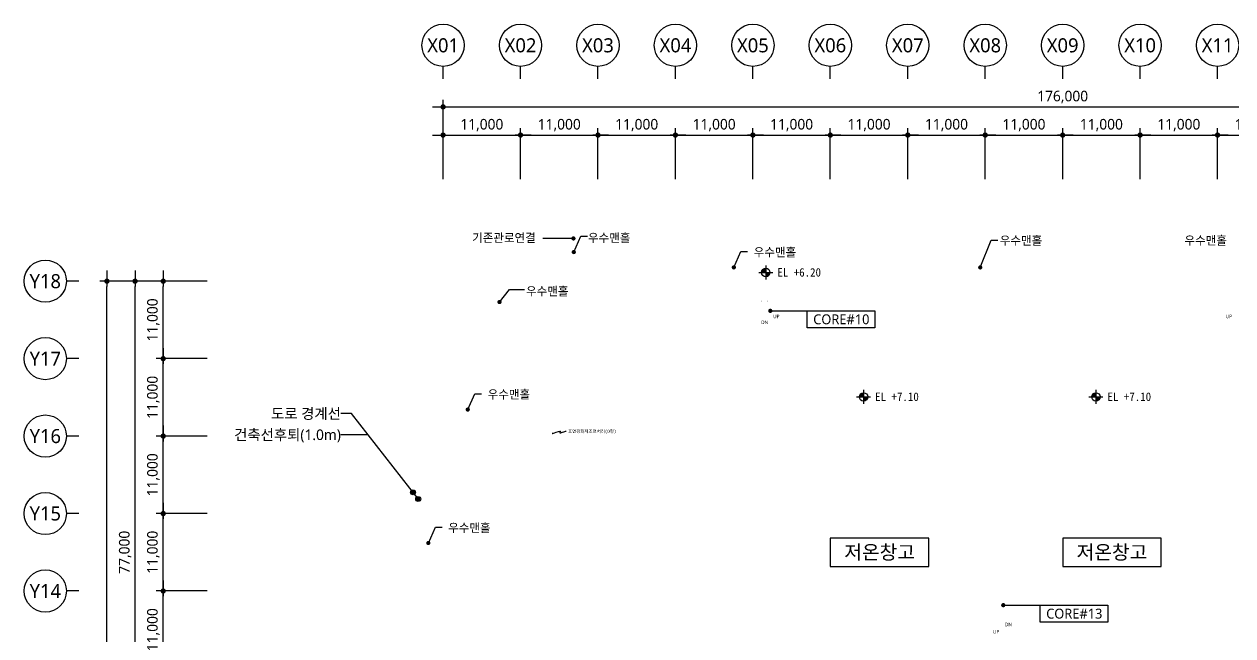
# Model space of a CAD drawing. Header units: millimetres. Extents: x 4806612 to 5147473, y 1423230 to 1974891.
# Drawn here: x 4806612 to 4978280, y 1591024 to 1677891 of the extents above; entities that cross this region are included whole.
import ezdxf
from ezdxf.enums import TextEntityAlignment as Align

# ---------------------------------------------------------------- set-up
doc = ezdxf.new("R2010")
doc.units = ezdxf.units.MM
doc.layers.get('Defpoints').update_dxf_attribs({"color": 140})
for name, color, linetype, lineweight in [('A-AXIS-BUBL', 7, 'Continuous', 25), ('A-DIMS', 7, 'Continuous', 25), ('A-MKXS-LEAD', 7, 'Continuous', 25), ('A-MKXS-TEXT1', 3, 'Continuous', 25), ('A-MKXX-NAME', 3, 'Continuous', 25), ('A-MKXX-SYMB', 7, 'Continuous', 25), ('A-XXXX-SYMB', 7, 'Continuous', 25), ('A-XXXX-TXT2', 3, 'Continuous', 25)]:
    doc.layers.add(name, color=color, linetype=linetype, lineweight=lineweight)
doc.styles.add('HY울릉도L', font='')
doc.styles.add('돋움체', font='')
doc.styles.add('맑은 고딕', font='malgun.ttf')
doc.styles.add('맑은고딕', font='malgun.ttf')
doc.styles.get('HY울릉도L').set_extended_font_data('HYwulM')
doc.styles.get('돋움체').set_extended_font_data('DotumChe')
doc.dimstyles.new('CDIM', dxfattribs={"dimtxt": 3, "dimasz": 1.5, "dimexe": 2, "dimexo": 1, "dimgap": 1, "dimtad": 1, "dimdec": 0, "dimrnd": 0.5, "dimzin": 0, "dimdsep": 32, "dimlunit": 6, "dimtxsty": 'HY울릉도L', "dimblk1": '_CIDOT', "dimblk2": '_CIDOT', "dimsah": 1, "dimcen": 5.5, "dimclrd": 2, "dimclre": 2, "dimclrt": 7, "dimadec": 0, "dimazin": 0, "dimtfac": 1, "dimtdec": 0, "dimtix": 1, "dimtmove": 2, "dimatfit": 1, "dimldrblk": '_CIDOT', "dimfxl": 1, "dimtolj": 1, "dimtzin": 0, "dimlwd": -1, "dimarcsym": 0})

# ---------------------------------------------------------------- blocks, each defined once
blk = doc.blocks.new('_CIDOT')
at = {"color": 0, "linetype": 'ByBlock'}
blk.add_line((2, 0), (-1, 0), dxfattribs=at)
at = {"color": 0, "linetype": 'ByBlock', "const_width": 0.5}
blk.add_lwpolyline([(-0.25, 0, 1), (0.25, 0, 1)], format="xyb", close=True, dxfattribs=at)
blk = doc.blocks.new('*D18')
at = {"layer": 'A-DIMS', "lineweight": -2, "transparency": 16777216}
for p, q in [((93193, 197121), (85943, 197121)), ((93193, 186121), (85943, 186121))]:
    blk.add_line(p, q, dxfattribs=at)
at = {"layer": 'A-DIMS', "transparency": 16777216}
blk.add_line((86943, 186871), (86943, 196371), dxfattribs=at)
at = {"layer": 'Defpoints', "color": 0, "transparency": 16777216}
for p in [(86943, 197121), (93693, 197121), (93693, 186121)]:
    blk.add_point(p, dxfattribs=at)
at = {"layer": 'A-DIMS', "transparency": 16777216, "xscale": 750, "yscale": 750, "zscale": 750}
for p, rotation in [((86943, 197121), 90), ((86943, 186121), 270)]:
    blk.add_blockref('_CIDOT', p, dxfattribs=dict(at, rotation=rotation))
at = {"layer": 'A-DIMS', "color": 3, "transparency": 16777216, "insert": (85538, 191621), "char_height": 1500, "attachment_point": 5, "rotation": 90, "style": '맑은고딕'}
blk.add_mtext('\\A1;11,000', dxfattribs=at)
blk = doc.blocks.new('*D19')
at = {"layer": 'A-DIMS', "lineweight": -2, "transparency": 16777216}
for p, q in [((93193, 208121), (85943, 208121)), ((93193, 197121), (85943, 197121))]:
    blk.add_line(p, q, dxfattribs=at)
at = {"layer": 'A-DIMS', "transparency": 16777216}
blk.add_line((86943, 197871), (86943, 207371), dxfattribs=at)
at = {"layer": 'Defpoints', "color": 0, "transparency": 16777216}
for p in [(86943, 208121), (93693, 208121), (93693, 197121)]:
    blk.add_point(p, dxfattribs=at)
at = {"layer": 'A-DIMS', "transparency": 16777216, "xscale": 750, "yscale": 750, "zscale": 750}
for p, rotation in [((86943, 208121), 90), ((86943, 197121), 270)]:
    blk.add_blockref('_CIDOT', p, dxfattribs=dict(at, rotation=rotation))
at = {"layer": 'A-DIMS', "color": 3, "transparency": 16777216, "insert": (85538, 202621), "char_height": 1500, "attachment_point": 5, "rotation": 90, "style": '맑은고딕'}
blk.add_mtext('\\A1;11,000', dxfattribs=at)
blk = doc.blocks.new('*D20')
at = {"layer": 'A-DIMS', "lineweight": -2, "transparency": 16777216}
for p, q in [((93193, 219121), (85943, 219121)), ((93193, 208121), (85943, 208121))]:
    blk.add_line(p, q, dxfattribs=at)
at = {"layer": 'A-DIMS', "transparency": 16777216}
blk.add_line((86943, 208871), (86943, 218371), dxfattribs=at)
at = {"layer": 'Defpoints', "color": 0, "transparency": 16777216}
for p in [(86943, 219121), (93693, 219121), (93693, 208121)]:
    blk.add_point(p, dxfattribs=at)
at = {"layer": 'A-DIMS', "transparency": 16777216, "xscale": 750, "yscale": 750, "zscale": 750}
for p, rotation in [((86943, 219121), 90), ((86943, 208121), 270)]:
    blk.add_blockref('_CIDOT', p, dxfattribs=dict(at, rotation=rotation))
at = {"layer": 'A-DIMS', "color": 3, "transparency": 16777216, "insert": (85538, 213621), "char_height": 1500, "attachment_point": 5, "rotation": 90, "style": '맑은고딕'}
blk.add_mtext('\\A1;11,000', dxfattribs=at)
blk = doc.blocks.new('*D21')
at = {"layer": 'A-DIMS', "lineweight": -2, "transparency": 16777216}
for p, q in [((93193, 230121), (85943, 230121)), ((93193, 219121), (85943, 219121))]:
    blk.add_line(p, q, dxfattribs=at)
at = {"layer": 'A-DIMS', "transparency": 16777216}
blk.add_line((86943, 219871), (86943, 229371), dxfattribs=at)
at = {"layer": 'Defpoints', "color": 0, "transparency": 16777216}
for p in [(86943, 230121), (93693, 230121), (93693, 219121)]:
    blk.add_point(p, dxfattribs=at)
at = {"layer": 'A-DIMS', "transparency": 16777216, "xscale": 750, "yscale": 750, "zscale": 750}
for p, rotation in [((86943, 230121), 90), ((86943, 219121), 270)]:
    blk.add_blockref('_CIDOT', p, dxfattribs=dict(at, rotation=rotation))
at = {"layer": 'A-DIMS', "color": 3, "transparency": 16777216, "insert": (85538, 224621), "char_height": 1500, "attachment_point": 5, "rotation": 90, "style": '맑은고딕'}
blk.add_mtext('\\A1;11,000', dxfattribs=at)
blk = doc.blocks.new('*D22')
at = {"layer": 'A-DIMS', "lineweight": -2, "transparency": 16777216}
for p, q in [((93193, 241121), (85943, 241121)), ((93193, 230121), (85943, 230121))]:
    blk.add_line(p, q, dxfattribs=at)
at = {"layer": 'A-DIMS', "transparency": 16777216}
blk.add_line((86943, 230871), (86943, 240371), dxfattribs=at)
at = {"layer": 'Defpoints', "color": 0, "transparency": 16777216}
for p in [(86943, 241121), (93693, 241121), (93693, 230121)]:
    blk.add_point(p, dxfattribs=at)
at = {"layer": 'A-DIMS', "transparency": 16777216, "xscale": 750, "yscale": 750, "zscale": 750}
for p, rotation in [((86943, 241121), 90), ((86943, 230121), 270)]:
    blk.add_blockref('_CIDOT', p, dxfattribs=dict(at, rotation=rotation))
at = {"layer": 'A-DIMS', "color": 3, "transparency": 16777216, "insert": (85538, 235621), "char_height": 1500, "attachment_point": 5, "rotation": 90, "style": '맑은고딕'}
blk.add_mtext('\\A1;11,000', dxfattribs=at)
blk = doc.blocks.new('*D24')
at = {"layer": 'A-DIMS', "lineweight": -2, "transparency": 16777216}
for p, q in [((93193, 241121), (77943, 241121)), ((93193, 45121), (77943, 45121))]:
    blk.add_line(p, q, dxfattribs=at)
at = {"layer": 'A-DIMS', "transparency": 16777216}
blk.add_line((78943, 45871), (78943, 240371), dxfattribs=at)
at = {"layer": 'Defpoints', "color": 0, "transparency": 16777216}
for p in [(78943, 241121), (93693, 241121), (93693, 45121)]:
    blk.add_point(p, dxfattribs=at)
at = {"layer": 'A-DIMS', "transparency": 16777216, "xscale": 750, "yscale": 750, "zscale": 750}
for p, rotation in [((78943, 241121), 90), ((78943, 45121), 270)]:
    blk.add_blockref('_CIDOT', p, dxfattribs=dict(at, rotation=rotation))
at = {"layer": 'A-DIMS', "color": 3, "transparency": 16777216, "insert": (77538, 143121), "char_height": 1500, "attachment_point": 5, "rotation": 90, "style": '맑은고딕'}
blk.add_mtext('\\A1;196,000', dxfattribs=at)
blk = doc.blocks.new('*D27')
at = {"layer": 'A-DIMS', "lineweight": -2, "transparency": 16777216}
for p, q in [((93193, 241121), (81943, 241121)), ((93193, 164121), (81943, 164121))]:
    blk.add_line(p, q, dxfattribs=at)
at = {"layer": 'A-DIMS', "transparency": 16777216}
blk.add_line((82943, 164871), (82943, 240371), dxfattribs=at)
at = {"layer": 'Defpoints', "color": 0, "transparency": 16777216}
for p in [(82943, 241121), (93693, 241121), (93693, 164121)]:
    blk.add_point(p, dxfattribs=at)
at = {"layer": 'A-DIMS', "transparency": 16777216, "xscale": 750, "yscale": 750, "zscale": 750}
for p, rotation in [((82943, 241121), 90), ((82943, 164121), 270)]:
    blk.add_blockref('_CIDOT', p, dxfattribs=dict(at, rotation=rotation))
at = {"layer": 'A-DIMS', "color": 3, "transparency": 16777216, "insert": (81542, 202621), "char_height": 1500, "attachment_point": 5, "rotation": 90, "style": '맑은고딕'}
blk.add_mtext('\\A1;77,000', dxfattribs=at)
blk = doc.blocks.new('*D28')
at = {"layer": 'A-DIMS', "lineweight": -2, "transparency": 16777216}
for p, q in [((148693, 255621), (148693, 262871)), ((159693, 255621), (159693, 262871))]:
    blk.add_line(p, q, dxfattribs=at)
at = {"layer": 'A-DIMS', "transparency": 16777216}
blk.add_line((149443, 261871), (158943, 261871), dxfattribs=at)
at = {"layer": 'Defpoints', "color": 0, "transparency": 16777216}
for p in [(159693, 261871), (148693, 255121), (159693, 255121)]:
    blk.add_point(p, dxfattribs=at)
at = {"layer": 'A-DIMS', "transparency": 16777216, "xscale": 750, "yscale": 750, "zscale": 750, "rotation": 180}
blk.add_blockref('_CIDOT', (148693, 261871), dxfattribs=at)
at = {"layer": 'A-DIMS', "transparency": 16777216, "xscale": 750, "yscale": 750, "zscale": 750}
blk.add_blockref('_CIDOT', (159693, 261871), dxfattribs=at)
at = {"layer": 'A-DIMS', "color": 3, "transparency": 16777216, "insert": (154193, 263275), "char_height": 1500, "attachment_point": 5, "style": '맑은고딕'}
blk.add_mtext('\\A1;11,000', dxfattribs=at)
blk = doc.blocks.new('*D29')
at = {"layer": 'A-DIMS', "lineweight": -2, "transparency": 16777216}
for p, q in [((159693, 255621), (159693, 262871)), ((170693, 255621), (170693, 262871))]:
    blk.add_line(p, q, dxfattribs=at)
at = {"layer": 'A-DIMS', "transparency": 16777216}
blk.add_line((160443, 261871), (169943, 261871), dxfattribs=at)
at = {"layer": 'Defpoints', "color": 0, "transparency": 16777216}
for p in [(170693, 261871), (159693, 255121), (170693, 255121)]:
    blk.add_point(p, dxfattribs=at)
at = {"layer": 'A-DIMS', "transparency": 16777216, "xscale": 750, "yscale": 750, "zscale": 750, "rotation": 180}
blk.add_blockref('_CIDOT', (159693, 261871), dxfattribs=at)
at = {"layer": 'A-DIMS', "transparency": 16777216, "xscale": 750, "yscale": 750, "zscale": 750}
blk.add_blockref('_CIDOT', (170693, 261871), dxfattribs=at)
at = {"layer": 'A-DIMS', "color": 3, "transparency": 16777216, "insert": (165193, 263275), "char_height": 1500, "attachment_point": 5, "style": '맑은고딕'}
blk.add_mtext('\\A1;11,000', dxfattribs=at)
blk = doc.blocks.new('*D30')
at = {"layer": 'A-DIMS', "lineweight": -2, "transparency": 16777216}
for p, q in [((170693, 255621), (170693, 262871)), ((181693, 255621), (181693, 262871))]:
    blk.add_line(p, q, dxfattribs=at)
at = {"layer": 'A-DIMS', "transparency": 16777216}
blk.add_line((171443, 261871), (180943, 261871), dxfattribs=at)
at = {"layer": 'Defpoints', "color": 0, "transparency": 16777216}
for p in [(181693, 261871), (170693, 255121), (181693, 255121)]:
    blk.add_point(p, dxfattribs=at)
at = {"layer": 'A-DIMS', "transparency": 16777216, "xscale": 750, "yscale": 750, "zscale": 750, "rotation": 180}
blk.add_blockref('_CIDOT', (170693, 261871), dxfattribs=at)
at = {"layer": 'A-DIMS', "transparency": 16777216, "xscale": 750, "yscale": 750, "zscale": 750}
blk.add_blockref('_CIDOT', (181693, 261871), dxfattribs=at)
at = {"layer": 'A-DIMS', "color": 3, "transparency": 16777216, "insert": (176193, 263275), "char_height": 1500, "attachment_point": 5, "style": '맑은고딕'}
blk.add_mtext('\\A1;11,000', dxfattribs=at)
blk = doc.blocks.new('*D31')
at = {"layer": 'A-DIMS', "lineweight": -2, "transparency": 16777216}
for p, q in [((181693, 255621), (181693, 262871)), ((192693, 255621), (192693, 262871))]:
    blk.add_line(p, q, dxfattribs=at)
at = {"layer": 'A-DIMS', "transparency": 16777216}
blk.add_line((182443, 261871), (191943, 261871), dxfattribs=at)
at = {"layer": 'Defpoints', "color": 0, "transparency": 16777216}
for p in [(192693, 261871), (181693, 255121), (192693, 255121)]:
    blk.add_point(p, dxfattribs=at)
at = {"layer": 'A-DIMS', "transparency": 16777216, "xscale": 750, "yscale": 750, "zscale": 750, "rotation": 180}
blk.add_blockref('_CIDOT', (181693, 261871), dxfattribs=at)
at = {"layer": 'A-DIMS', "transparency": 16777216, "xscale": 750, "yscale": 750, "zscale": 750}
blk.add_blockref('_CIDOT', (192693, 261871), dxfattribs=at)
at = {"layer": 'A-DIMS', "color": 3, "transparency": 16777216, "insert": (187193, 263275), "char_height": 1500, "attachment_point": 5, "style": '맑은고딕'}
blk.add_mtext('\\A1;11,000', dxfattribs=at)
blk = doc.blocks.new('*D32')
at = {"layer": 'A-DIMS', "lineweight": -2, "transparency": 16777216}
for p, q in [((192693, 255621), (192693, 262871)), ((203693, 255621), (203693, 262871))]:
    blk.add_line(p, q, dxfattribs=at)
at = {"layer": 'A-DIMS', "transparency": 16777216}
blk.add_line((193443, 261871), (202943, 261871), dxfattribs=at)
at = {"layer": 'Defpoints', "color": 0, "transparency": 16777216}
for p in [(203693, 261871), (192693, 255121), (203693, 255121)]:
    blk.add_point(p, dxfattribs=at)
at = {"layer": 'A-DIMS', "transparency": 16777216, "xscale": 750, "yscale": 750, "zscale": 750, "rotation": 180}
blk.add_blockref('_CIDOT', (192693, 261871), dxfattribs=at)
at = {"layer": 'A-DIMS', "transparency": 16777216, "xscale": 750, "yscale": 750, "zscale": 750}
blk.add_blockref('_CIDOT', (203693, 261871), dxfattribs=at)
at = {"layer": 'A-DIMS', "color": 3, "transparency": 16777216, "insert": (198193, 263275), "char_height": 1500, "attachment_point": 5, "style": '맑은고딕'}
blk.add_mtext('\\A1;11,000', dxfattribs=at)
blk = doc.blocks.new('*D33')
at = {"layer": 'A-DIMS', "lineweight": -2, "transparency": 16777216}
for p, q in [((203693, 255621), (203693, 262871)), ((214693, 255621), (214693, 262871))]:
    blk.add_line(p, q, dxfattribs=at)
at = {"layer": 'A-DIMS', "transparency": 16777216}
blk.add_line((204443, 261871), (213943, 261871), dxfattribs=at)
at = {"layer": 'Defpoints', "color": 0, "transparency": 16777216}
for p in [(214693, 261871), (203693, 255121), (214693, 255121)]:
    blk.add_point(p, dxfattribs=at)
at = {"layer": 'A-DIMS', "transparency": 16777216, "xscale": 750, "yscale": 750, "zscale": 750, "rotation": 180}
blk.add_blockref('_CIDOT', (203693, 261871), dxfattribs=at)
at = {"layer": 'A-DIMS', "transparency": 16777216, "xscale": 750, "yscale": 750, "zscale": 750}
blk.add_blockref('_CIDOT', (214693, 261871), dxfattribs=at)
at = {"layer": 'A-DIMS', "color": 3, "transparency": 16777216, "insert": (209193, 263275), "char_height": 1500, "attachment_point": 5, "style": '맑은고딕'}
blk.add_mtext('\\A1;11,000', dxfattribs=at)
blk = doc.blocks.new('*D34')
at = {"layer": 'A-DIMS', "lineweight": -2, "transparency": 16777216}
for p, q in [((214693, 255621), (214693, 262871)), ((225693, 255621), (225693, 262871))]:
    blk.add_line(p, q, dxfattribs=at)
at = {"layer": 'A-DIMS', "transparency": 16777216}
blk.add_line((215443, 261871), (224943, 261871), dxfattribs=at)
at = {"layer": 'Defpoints', "color": 0, "transparency": 16777216}
for p in [(225693, 261871), (214693, 255121), (225693, 255121)]:
    blk.add_point(p, dxfattribs=at)
at = {"layer": 'A-DIMS', "transparency": 16777216, "xscale": 750, "yscale": 750, "zscale": 750, "rotation": 180}
blk.add_blockref('_CIDOT', (214693, 261871), dxfattribs=at)
at = {"layer": 'A-DIMS', "transparency": 16777216, "xscale": 750, "yscale": 750, "zscale": 750}
blk.add_blockref('_CIDOT', (225693, 261871), dxfattribs=at)
at = {"layer": 'A-DIMS', "color": 3, "transparency": 16777216, "insert": (220193, 263275), "char_height": 1500, "attachment_point": 5, "style": '맑은고딕'}
blk.add_mtext('\\A1;11,000', dxfattribs=at)
blk = doc.blocks.new('*D35')
at = {"layer": 'A-DIMS', "lineweight": -2, "transparency": 16777216}
for p, q in [((225693, 255621), (225693, 262871)), ((236693, 255621), (236693, 262871))]:
    blk.add_line(p, q, dxfattribs=at)
at = {"layer": 'A-DIMS', "transparency": 16777216}
blk.add_line((226443, 261871), (235943, 261871), dxfattribs=at)
at = {"layer": 'Defpoints', "color": 0, "transparency": 16777216}
for p in [(236693, 261871), (225693, 255121), (236693, 255121)]:
    blk.add_point(p, dxfattribs=at)
at = {"layer": 'A-DIMS', "transparency": 16777216, "xscale": 750, "yscale": 750, "zscale": 750, "rotation": 180}
blk.add_blockref('_CIDOT', (225693, 261871), dxfattribs=at)
at = {"layer": 'A-DIMS', "transparency": 16777216, "xscale": 750, "yscale": 750, "zscale": 750}
blk.add_blockref('_CIDOT', (236693, 261871), dxfattribs=at)
at = {"layer": 'A-DIMS', "color": 3, "transparency": 16777216, "insert": (231193, 263275), "char_height": 1500, "attachment_point": 5, "style": '맑은고딕'}
blk.add_mtext('\\A1;11,000', dxfattribs=at)
blk = doc.blocks.new('*D36')
at = {"layer": 'A-DIMS', "lineweight": -2, "transparency": 16777216}
for p, q in [((236693, 255621), (236693, 262871)), ((247693, 255621), (247693, 262871))]:
    blk.add_line(p, q, dxfattribs=at)
at = {"layer": 'A-DIMS', "transparency": 16777216}
blk.add_line((237443, 261871), (246943, 261871), dxfattribs=at)
at = {"layer": 'Defpoints', "color": 0, "transparency": 16777216}
for p in [(247693, 261871), (236693, 255121), (247693, 255121)]:
    blk.add_point(p, dxfattribs=at)
at = {"layer": 'A-DIMS', "transparency": 16777216, "xscale": 750, "yscale": 750, "zscale": 750, "rotation": 180}
blk.add_blockref('_CIDOT', (236693, 261871), dxfattribs=at)
at = {"layer": 'A-DIMS', "transparency": 16777216, "xscale": 750, "yscale": 750, "zscale": 750}
blk.add_blockref('_CIDOT', (247693, 261871), dxfattribs=at)
at = {"layer": 'A-DIMS', "color": 3, "transparency": 16777216, "insert": (242193, 263275), "char_height": 1500, "attachment_point": 5, "style": '맑은고딕'}
blk.add_mtext('\\A1;11,000', dxfattribs=at)
blk = doc.blocks.new('*D41')
at = {"layer": 'A-DIMS', "lineweight": -2, "transparency": 16777216}
for p, q in [((126693, 255621), (126693, 266871)), ((302693, 255621), (302693, 266871))]:
    blk.add_line(p, q, dxfattribs=at)
at = {"layer": 'A-DIMS', "transparency": 16777216}
blk.add_line((127443, 265871), (301943, 265871), dxfattribs=at)
at = {"layer": 'Defpoints', "color": 0, "transparency": 16777216}
for p in [(302693, 265871), (126693, 255121), (302693, 255121)]:
    blk.add_point(p, dxfattribs=at)
at = {"layer": 'A-DIMS', "transparency": 16777216, "xscale": 750, "yscale": 750, "zscale": 750, "rotation": 180}
blk.add_blockref('_CIDOT', (126693, 265871), dxfattribs=at)
at = {"layer": 'A-DIMS', "transparency": 16777216, "xscale": 750, "yscale": 750, "zscale": 750}
blk.add_blockref('_CIDOT', (302693, 265871), dxfattribs=at)
at = {"layer": 'A-DIMS', "color": 3, "transparency": 16777216, "insert": (214693, 267275), "char_height": 1500, "attachment_point": 5, "style": '맑은고딕'}
blk.add_mtext('\\A1;176,000', dxfattribs=at)
blk = doc.blocks.new('*D43')
at = {"layer": 'A-DIMS', "lineweight": -2, "transparency": 16777216}
for p, q in [((126693, 255621), (126693, 262871)), ((137693, 255621), (137693, 262871))]:
    blk.add_line(p, q, dxfattribs=at)
at = {"layer": 'A-DIMS', "transparency": 16777216}
blk.add_line((127443, 261871), (136943, 261871), dxfattribs=at)
at = {"layer": 'Defpoints', "color": 0, "transparency": 16777216}
for p in [(137693, 261871), (126693, 255121), (137693, 255121)]:
    blk.add_point(p, dxfattribs=at)
at = {"layer": 'A-DIMS', "transparency": 16777216, "xscale": 750, "yscale": 750, "zscale": 750, "rotation": 180}
blk.add_blockref('_CIDOT', (126693, 261871), dxfattribs=at)
at = {"layer": 'A-DIMS', "transparency": 16777216, "xscale": 750, "yscale": 750, "zscale": 750}
blk.add_blockref('_CIDOT', (137693, 261871), dxfattribs=at)
at = {"layer": 'A-DIMS', "color": 3, "transparency": 16777216, "insert": (132193, 263275), "char_height": 1500, "attachment_point": 5, "style": '맑은고딕'}
blk.add_mtext('\\A1;11,000', dxfattribs=at)
blk = doc.blocks.new('*D44')
at = {"layer": 'A-DIMS', "lineweight": -2, "transparency": 16777216}
for p, q in [((137693, 255621), (137693, 262871)), ((148693, 255621), (148693, 262871))]:
    blk.add_line(p, q, dxfattribs=at)
at = {"layer": 'A-DIMS', "transparency": 16777216}
blk.add_line((138443, 261871), (147943, 261871), dxfattribs=at)
at = {"layer": 'Defpoints', "color": 0, "transparency": 16777216}
for p in [(148693, 261871), (137693, 255121), (148693, 255121)]:
    blk.add_point(p, dxfattribs=at)
at = {"layer": 'A-DIMS', "transparency": 16777216, "xscale": 750, "yscale": 750, "zscale": 750, "rotation": 180}
blk.add_blockref('_CIDOT', (137693, 261871), dxfattribs=at)
at = {"layer": 'A-DIMS', "transparency": 16777216, "xscale": 750, "yscale": 750, "zscale": 750}
blk.add_blockref('_CIDOT', (148693, 261871), dxfattribs=at)
at = {"layer": 'A-DIMS', "color": 3, "transparency": 16777216, "insert": (143193, 263275), "char_height": 1500, "attachment_point": 5, "style": '맑은고딕'}
blk.add_mtext('\\A1;11,000', dxfattribs=at)
blk = doc.blocks.new('글_저온창고')
at = {"layer": 'A-XXXX-TXT2', "color": 0}
blk.add_lwpolyline([(-7000, -2000), (7000, -2000), (7000, 2000), (-7000, 2000)], close=True, dxfattribs=at)
at = {"layer": 'A-XXXX-TXT2', "style": '맑은고딕'}
blk.add_text('저온창고', height=2000, dxfattribs=at).set_placement((0, 0), align=Align.MIDDLE_CENTER)
blk = doc.blocks.new('Level')
at = {"layer": 'A-XXXX-SYMB'}
h = blk.add_hatch(color=256, dxfattribs=at)
h.paths.add_polyline_path([(0, 600, 0.4142136), (-600, 0), (0, 0)])
h.paths.add_polyline_path([(600, 0), (0, 0), (0, -600, 0.4142136)])
for p, q in [((-1000, 0), (1000, 0)), ((0, 1000), (0, -1000))]:
    blk.add_line(p, q, dxfattribs=at)
blk.add_circle((0, 0), 600, dxfattribs=at)
blk = doc.blocks.new('DIM(210222)')
for p, q in [((126693, 269870.6), (126693, 271620.6)), ((137693, 269870.6), (137693, 271620.6)), ((148693, 269870.6), (148693, 271620.6)), ((159693, 269870.6), (159693, 271620.6)), ((170693, 269870.6), (170693, 271620.6)), ((181693, 269870.6), (181693, 271620.6)), ((192693, 269870.6), (192693, 271620.6)), ((203693, 269870.6), (203693, 271620.6)), ((214693, 269870.6), (214693, 271620.6)), ((225693, 269870.6), (225693, 271620.6)), ((236693, 269870.6), (236693, 271620.6)), ((74943, 241120.6), (73193, 241120.6)), ((74943, 230120.6), (73193, 230120.6)), ((74943, 219120.6), (73193, 219120.6)), ((74943, 208120.6), (73193, 208120.6)), ((74943, 197120.6), (73193, 197120.6))]:
    blk.add_line(p, q)
at = {"layer": 'A-AXIS-BUBL', "ltscale": 0.2}
for centre in [(126693, 274620.6), (137693, 274620.6), (148693, 274620.6), (159693, 274620.6), (170693, 274620.6), (181693, 274620.6), (192693, 274620.6), (203693, 274620.6), (214693, 274620.6), (225693, 274620.6), (236693, 274620.6), (70193, 241120.6), (70193, 230120.6), (70193, 219120.6), (70193, 208120.6), (70193, 197120.6)]:
    blk.add_circle(centre, 3000, dxfattribs=at)
at = {"layer": 'A-XXXX-TXT2', "ltscale": 0.2, "style": '맑은고딕'}
for s, p in [('X01', (126693, 274620.6)), ('X02', (137693, 274620.6)), ('X03', (148693, 274620.6)), ('X04', (159693, 274620.6)), ('X05', (170693, 274620.6)), ('X06', (181693, 274620.6)), ('X07', (192693, 274620.6)), ('X08', (203693, 274620.6)), ('X09', (214693, 274620.6)), ('X10', (225693, 274620.6)), ('X11', (236693, 274620.6)), ('Y18', (70193, 241120.6)), ('Y17', (70193, 230120.6)), ('Y16', (70193, 219120.6)), ('Y15', (70193, 208120.6)), ('Y14', (70193, 197120.6))]:
    blk.add_text(s, height=2000, dxfattribs=at).set_placement(p, align=Align.MIDDLE)
at = {"layer": 'A-DIMS'}
for p1, p2, distance, picture, middle in [((126693, 255120.6), (302693, 255120.6), 10750, '*D41', (214693, 267275.5)), ((126693, 255120.6), (137693, 255120.6), 6750, '*D43', (132193, 263275.5)), ((137693, 255120.6), (148693, 255120.6), 6750, '*D44', (143193, 263275.5)), ((148693, 255120.6), (159693, 255120.6), 6750, '*D28', (154193, 263275.5)), ((159693, 255120.6), (170693, 255120.6), 6750, '*D29', (165193, 263275.5)), ((170693, 255120.6), (181693, 255120.6), 6750, '*D30', (176193, 263275.5)), ((181693, 255120.6), (192693, 255120.6), 6750, '*D31', (187193, 263275.5)), ((192693, 255120.6), (203693, 255120.6), 6750, '*D32', (198193, 263275.5)), ((203693, 255120.6), (214693, 255120.6), 6750, '*D33', (209193, 263275.5)), ((214693, 255120.6), (225693, 255120.6), 6750, '*D34', (220193, 263275.5)), ((225693, 255120.6), (236693, 255120.6), 6750, '*D35', (231193, 263275.5)), ((236693, 255120.6), (247693, 255120.6), 6750, '*D36', (242193, 263275.5)), ((93693, 45120.6), (93693, 241120.6), 14750, '*D24', (77538.1, 143120.6)), ((93693, 164120.6), (93693, 241120.6), 10750, '*D27', (81542.2, 202620.6)), ((93693, 230120.6), (93693, 241120.6), 6750, '*D22', (85538.1, 235620.6)), ((93693, 219120.6), (93693, 230120.6), 6750, '*D21', (85538.1, 224620.6)), ((93693, 208120.6), (93693, 219120.6), 6750, '*D20', (85538.1, 213620.6)), ((93693, 197120.6), (93693, 208120.6), 6750, '*D19', (85538.1, 202620.6)), ((93693, 186120.6), (93693, 197120.6), 6750, '*D18', (85538.1, 191620.6))]:
    dim = blk.add_aligned_dim(p1=p1, p2=p2, distance=distance, dimstyle='CDIM', override={"dimscale": 500, "dimtxsty": '맑은고딕', "dimclrd": 256, "dimclre": 256, "dimclrt": 3}, dxfattribs=at)
    dim.commit()
    dim.dimension.update_dxf_attribs({"geometry": picture, "text_midpoint": middle})

msp = doc.modelspace()

# ---------------------------------------------------------------- hatches: boundary and pattern name
at = {"layer": 'A-XXXX-SYMB'}
h = msp.add_hatch(color=256, dxfattribs=at)
h.dxf.hatch_style = 1
edge = h.paths.add_edge_path()
edge.add_arc((4861844.5, 1611400.3), 351.6, 0, 360)
h = msp.add_hatch(color=256, dxfattribs=at)
h.dxf.hatch_style = 1
edge = h.paths.add_edge_path()
edge.add_arc((4862581.6, 1610458.2), 351.6, 0, 360)

# ---------------------------------------------------------------- linework, layer by layer
for points in [[(4884633.1, 1647459.4), (4880261.6, 1647459.4)], [(4884682.3, 1645524.5), (4885689.6, 1647774.5), (4886627.1, 1647774.5)], [(4942404.8, 1643346.6), (4943943.4, 1647218.3), (4944880.9, 1647218.3)], [(4907411.8, 1643346.6), (4908419.2, 1645596.6), (4909356.7, 1645596.6)], [(4874133.6, 1638427.6), (4875545.5, 1640231.3), (4877670, 1640231.3)], [(4912586.1, 1637175.5), (4917843.7, 1637175.5)], [(4869620.3, 1623159.6), (4870627.7, 1625409.6), (4871565.2, 1625409.6)], [(4862581.6, 1610458.2), (4853098.1, 1622580.7), (4851598.1, 1622580.7)], [(4855445, 1619580.7), (4851598.1, 1619580.7)], [(4864016.5, 1604202), (4865023.8, 1606452), (4865961.3, 1606452)], [(4945672.8, 1595376.7), (4950930.4, 1595376.7)]]:
    msp.add_lwpolyline(points)
at = {"layer": 'A-MKXS-LEAD'}
for points, const_width in [([(4884476.1, 1647459.4, -1), (4884776.1, 1647459.4, -1)], 300), ([(4884525.3, 1645524.5, -1), (4884825.3, 1645524.5, -1)], 300), ([(4907254.8, 1643346.6, -1), (4907554.8, 1643346.6, -1)], 300), ([(4942254.8, 1643346.6, -1), (4942554.8, 1643346.6, -1)], 300), ([(4873976.6, 1638427.6, -1), (4874276.6, 1638427.6, -1)], 300), ([(4912586.1, 1637325.5, -1), (4912586.1, 1637025.5, -1)], 300), ([(4869463.4, 1623159.6, -1), (4869763.4, 1623159.6, -1)], 300), ([(4881632, 1619782.7, 1), (4881756.4, 1619770.3, 1)], 120), ([(4863859.5, 1604202, -1), (4864159.5, 1604202, -1)], 300), ([(4945672.8, 1595526.7, -1), (4945672.8, 1595226.7, -1)], 300)]:
    msp.add_lwpolyline(points, format="xyb", close=True, dxfattribs=dict(at, const_width=const_width))
msp.add_lwpolyline([(4881694.2, 1619776.5), (4882183, 1619960.8), (4882501.5, 1620060.3), (4882682.7, 1620092.5), (4882759.7, 1620075.1), (4882765.4, 1620025.6), (4882733, 1619961.6), (4882695.3, 1619900.6), (4882685.5, 1619860.3), (4882728.9, 1619853.6), (4882819.5, 1619875.6), (4882943.8, 1619916.7), (4883088.2, 1619967.2), (4883239.3, 1620017.7), (4883383.3, 1620058.5), (4883506.8, 1620080.1), (4883596.1, 1620072.9)], dxfattribs=at)
at = {"layer": 'A-MKXX-SYMB'}
for points in [[(4917843.7, 1637175.5), (4927443.7, 1637175.5), (4927443.7, 1634775.5), (4917843.7, 1634775.5)], [(4950930.4, 1595376.7), (4960530.4, 1595376.7), (4960530.4, 1592976.7), (4950930.4, 1592976.7)]]:
    msp.add_lwpolyline(points, close=True, dxfattribs=at)
at = {"layer": 'A-XXXX-SYMB'}
for centre in [(4861844.5, 1611400.3), (4862581.6, 1610458.2)]:
    msp.add_circle(centre, 351.6, dxfattribs=at)

# ---------------------------------------------------------------- block references
for name, p in [('DIM(210222)', (4739418.8, 1400270.6)), ('글_저온창고', (4928111.8, 1602891.2)), ('글_저온창고', (4961111.8, 1602891.2))]:
    msp.add_blockref(name, p)
at = {"layer": 'A-MKXS-TEXT1'}
for p in [(4911943.2, 1642618.8), (4925832.2, 1624952.1), (4958832.2, 1624952.1)]:
    msp.add_blockref('Level', p, dxfattribs=at)

# ---------------------------------------------------------------- texts
at = {"layer": 'A-MKXS-TEXT1', "style": '맑은고딕'}
for s, p in [('기존관로연결', (4870244.5, 1647546.7)), ('우수맨홀', (4886688.7, 1647534.9)), ('우수맨홀', (4945185.8, 1647148.9)), ('우수맨홀', (4971411, 1647160.8)), ('우수맨홀', (4910234.3, 1645495.6)), ('우수맨홀', (4877898.5, 1639952.7)), ('우수맨홀', (4872442.8, 1625308.5)), ('우수맨홀', (4866839, 1606350.9))]:
    msp.add_text(s, height=1200, dxfattribs=at).set_placement(p, align=Align.MIDDLE_LEFT)
msp.add_text('건축선후퇴(1.0m)', height=1500, dxfattribs=at).set_placement((4851598.1, 1619580.7), align=Align.MIDDLE_RIGHT)
at = {"layer": 'A-MKXX-NAME', "style": '맑은고딕'}
for s, p in [('CORE#10', (4922675.1, 1635976.5)), ('CORE#13', (4955761.8, 1594177.6))]:
    msp.add_text(s, height=1400, dxfattribs=at).set_placement(p, align=Align.MIDDLE_CENTER)
msp.add_text('도로 경계선', height=1500, dxfattribs=at).set_placement((4851598.1, 1622580.7), align=Align.MIDDLE_RIGHT)
at = {"layer": 'A-XXXX-TXT2', "style": '돋움체'}
for s, height, p in [('EL +6.20', 1200, (4913585, 1642646.7)), ('EL +7.10', 1200, (4927474.1, 1624980)), ('EL +7.10', 1200, (4960474.1, 1624980)), ('표면강화제조면처리(O형)', 450, (4883873, 1620072.9))]:
    msp.add_text(s, height=height, dxfattribs=at).set_placement(p, align=Align.MIDDLE_LEFT)
at = {"layer": 'A-XXXX-TXT2', "ltscale": 100, "style": '맑은 고딕'}
for s, height, p in [('ST', 200, (4911392.8, 1638588.6)), ('ST', 200, (4912239.8, 1638588.6)), ('UP', 500, (4913446.3, 1636381.5)), ('UP', 500, (4977722.7, 1636381.5)), ('DN', 500, (4911788.2, 1635546.8)), ('UP', 500, (4944655.7, 1591610.2)), ('DN', 500, (4946410.6, 1592632.1))]:
    msp.add_text(s, height=height, dxfattribs=at).set_placement(p, align=Align.MIDDLE_CENTER)

doc.saveas('drawing.dxf')
